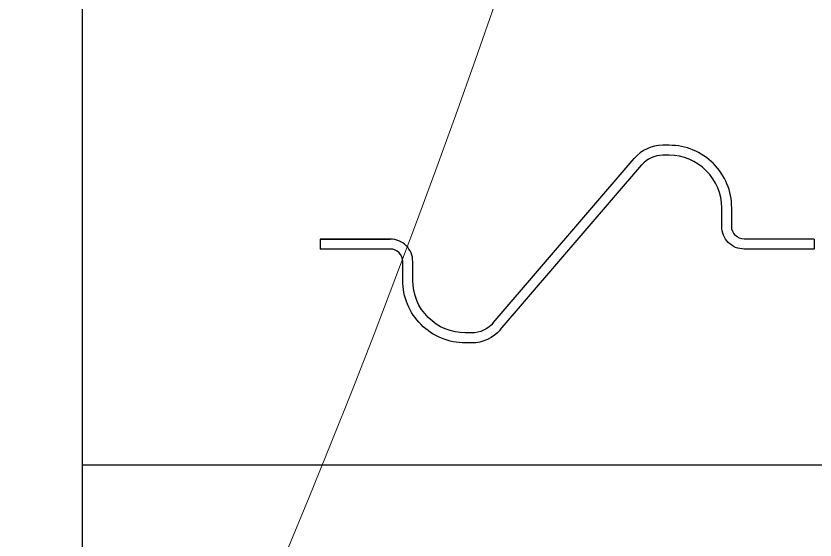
# Model space of a CAD drawing. Header units: millimetres. Extents: x 591978 to 1200763, y 19941 to 205918.
# Drawn here: x 1139804 to 1142472, y 79022 to 80772 of the extents above; entities that cross this region are included whole.
import ezdxf

# ---------------------------------------------------------------- set-up
doc = ezdxf.new("R2010")
doc.units = ezdxf.units.MM
doc.header["$LTSCALE"] = 790
doc.header["$MEASUREMENT"] = 0
doc.layers.add('BA-Dim', color=5, linetype='Continuous')

# ---------------------------------------------------------------- blocks, each defined once
blk = doc.blocks.new('A$C3DAC4DDF')
at = {"color": 4}
blk.add_line((395, 83), (395, 75), dxfattribs=at)
for points in [[(395, 83), (339, 83, -0.414214), (329, 93), (329, 108, 0.414214), (279, 158), (273.8, 158, 0.218815), (251.03, 147.53, 0.218815)], [(395, 75), (339, 75, -0.414214), (321, 93), (321, 108, 0.414214), (279, 150), (273.8, 150, 0.218823), (257.1, 142.33, 0.218823)], [(138.23, 16.06, -0.224872), (121.2, 8), (116, 8, -0.414214), (74, 50), (74, 65, 0.414214), (56, 83), (0, 83)], [(144.01, 10.51, -0.219351), (121.2, 0), (116, 0, -0.414214), (66, 50), (66, 65, 0.414214), (56, 75), (0, 75)]]:
    blk.add_lwpolyline(points, format="xyb", dxfattribs=at)
for points in [[(138.23, 16.06), (251.03, 147.53)], [(143.93, 10.42), (257.1, 142.33)], [(0, 83), (0, 75)], [(0, 83), (56, 83)], [(395, 75), (339, 75)]]:
    blk.add_lwpolyline(points, dxfattribs=at)

msp = doc.modelspace()

# ---------------------------------------------------------------- linework, layer by layer
at = {"color": 0, "lineweight": 20}
msp.add_circle((1111148, 91260.8), 32000, dxfattribs=at)
at = {"layer": 'BA-Dim', "color": 0}
for p, q in [((1140025, 130167.4, 0), (1140025, 56047, 0)), ((1161926, 79272, 0), (1140025, 79272, 0))]:
    msp.add_line(p, q, dxfattribs=at)

# ---------------------------------------------------------------- block references
at = {"color": 2, "xscale": 4.177725410022912, "yscale": 4.177725410022912, "zscale": 4.177725410022912}
msp.add_blockref('A$C3DAC4DDF', (1140819.8, 79680.2), dxfattribs=at)

doc.saveas('drawing.dxf')
